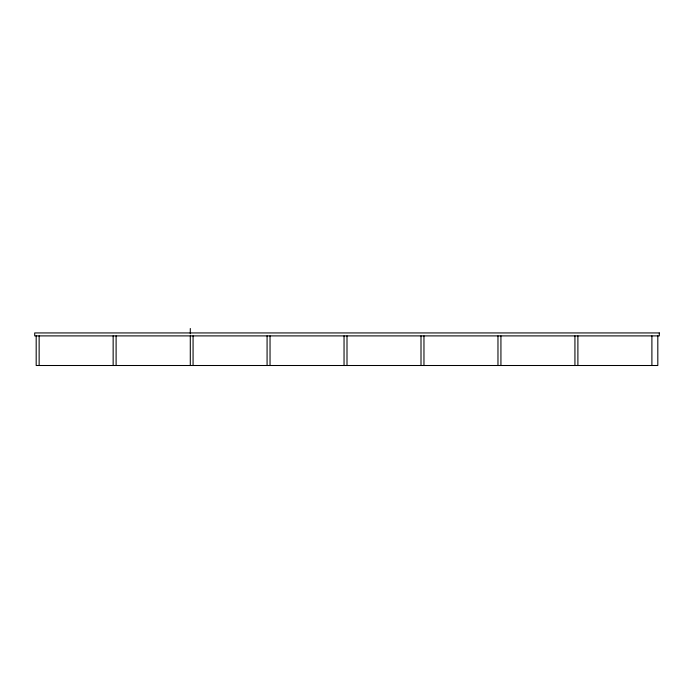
<?xml version="1.0" encoding="UTF-8"?>
<svg xmlns="http://www.w3.org/2000/svg" width="694" height="694" viewBox="0 0 694 694"><rect width="100%" height="100%" fill="white"/><g stroke="black" fill="none" stroke-linecap="round" stroke-linejoin="round"><path stroke-width="1.04" d="M657.817 335.896L657.817 365.504L36.183 365.504L36.183 335.896M651.9 335.896L651.9 365.504M577.894 335.896L577.894 365.504M574.936 335.896L574.936 365.504M500.929 335.896L500.929 365.504M497.971 335.896L497.971 365.504M423.965 335.896L423.965 365.504M421.006 335.896L421.006 365.504M347 335.896L347 365.504M344.042 335.896L344.042 365.504M270.035 335.896L270.035 365.504M267.077 335.896L267.077 365.504M193.071 335.896L193.071 365.504M190.295 328.496L190.295 333.788M190.295 335.896L190.295 365.504M116.106 335.896L116.106 365.504M113.148 335.896L113.148 365.504M39.142 335.896L39.142 365.504M659.3 332.938L34.7 332.938L34.7 335.896L659.3 335.896L659.3 332.938"/></g></svg>
